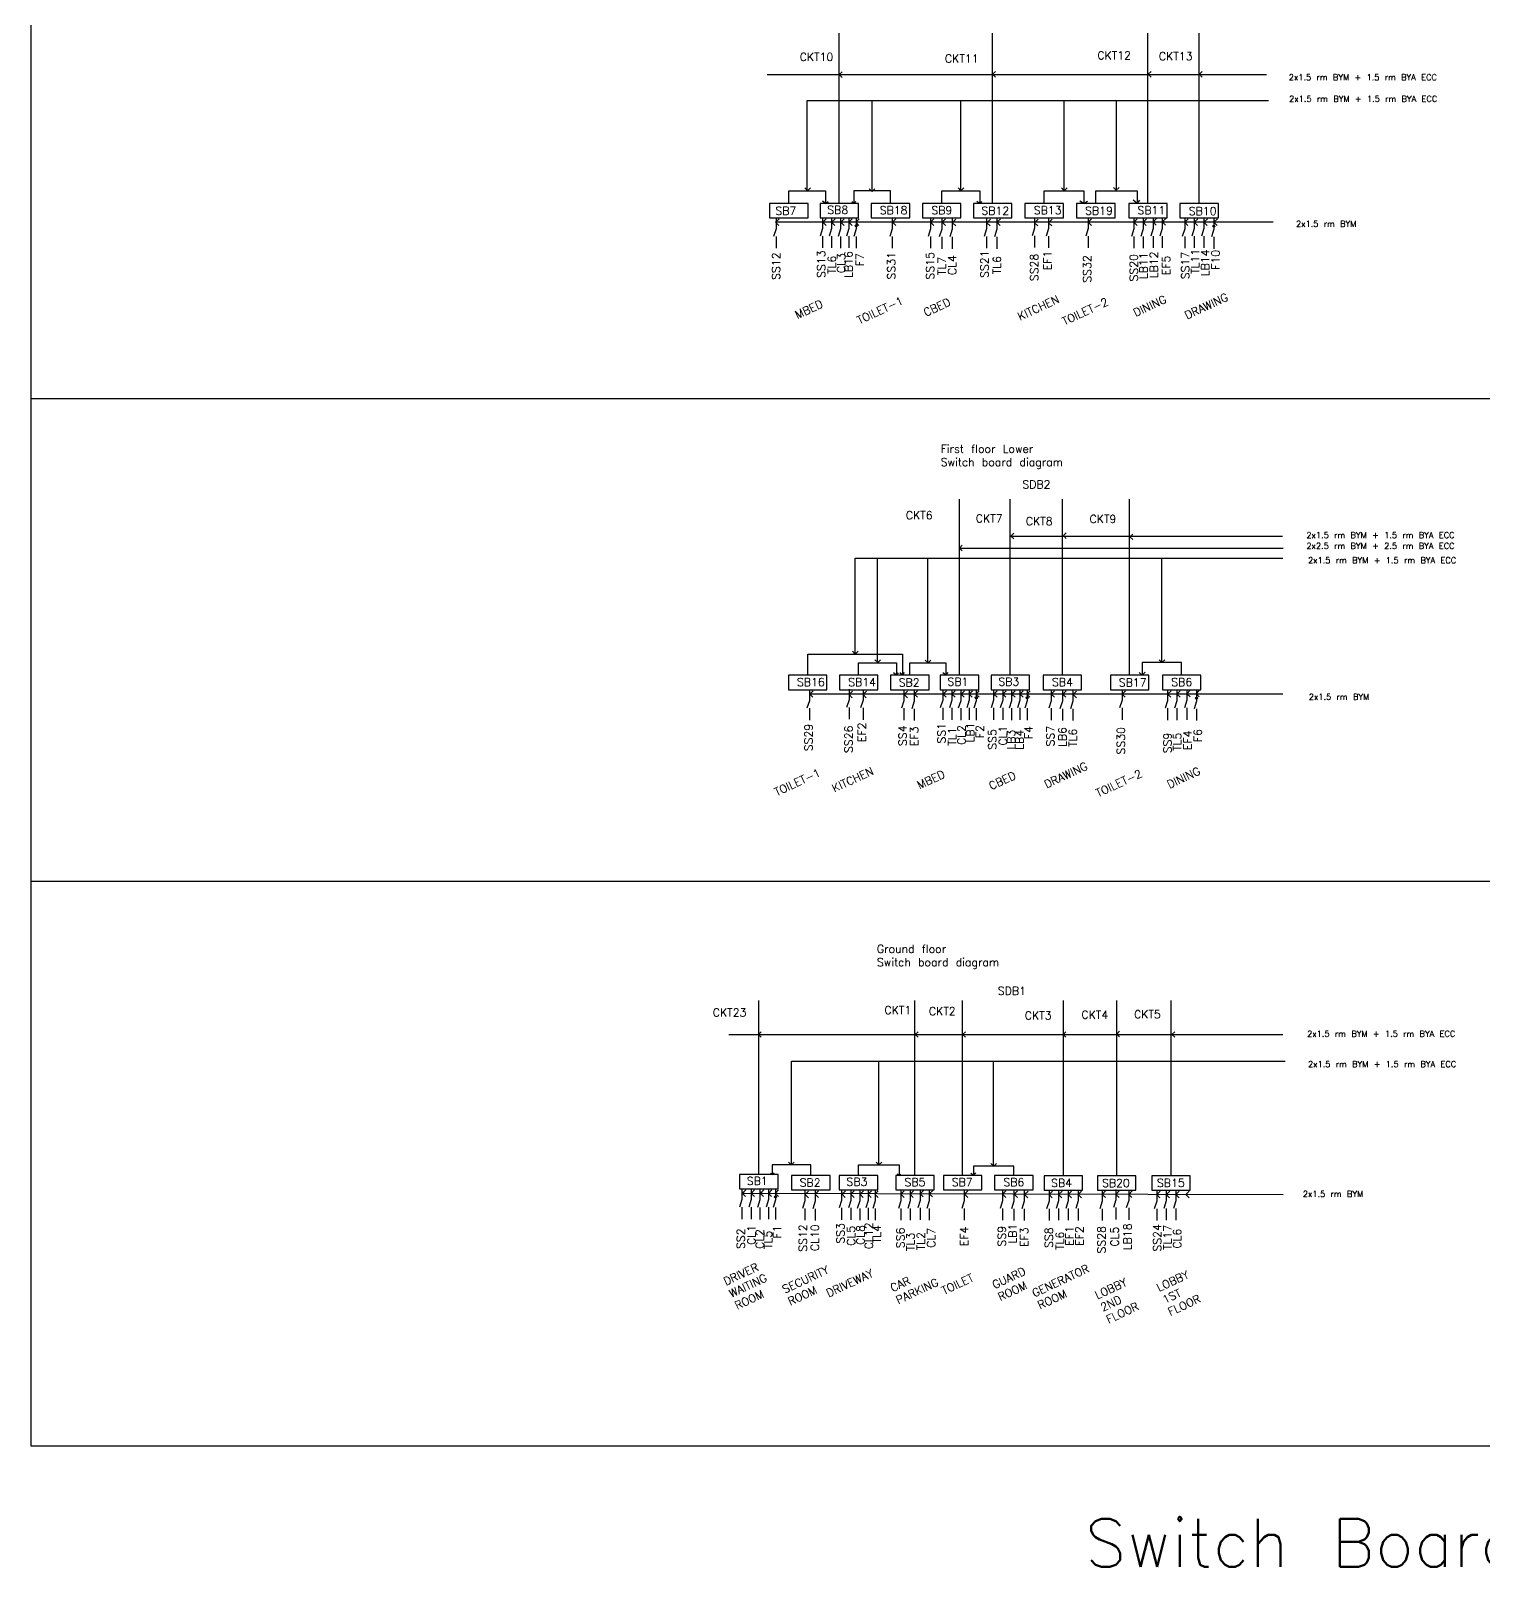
# Model space of a CAD drawing. Header units: inches. Extents: x -1037 to 4136, y -232 to 3826.
# Drawn here: x 2350 to 3257, y -232 to 738 of the extents above; entities that cross this region are included whole.
import ezdxf

# ---------------------------------------------------------------- set-up
doc = ezdxf.new("R2010")
doc.units = ezdxf.units.IN
doc.header["$LTSCALE"] = 20
doc.header["$MEASUREMENT"] = 0
doc.layers.add('SB_Digram', color=30, linetype='Continuous')
doc.styles.add('style1', font='txt.shx', dxfattribs={"height": 1.5})

# ---------------------------------------------------------------- blocks, each defined once
blk = doc.blocks.new('DB1')
at = {"layer": 'SB_Digram'}
blk.add_lwpolyline([(0, 0), (48, 0), (48, 18), (0, 18)], close=True, dxfattribs=at)
blk = doc.blocks.new('switch_general')
at = {"layer": 'SB_Digram'}
for p, q in [((0, 0), (0, -26.5)), ((0, -26.5), (-6, -45.5)), ((0, -45.5), (0, -75))]:
    blk.add_line(p, q, dxfattribs=at)
blk = doc.blocks.new('switch_fan')
at = {"layer": 'SB_Digram'}
for p, q in [((1838.5, 2343.5), (1838.5, 2327)), ((1838.5, 2317), (1832.5, 2298)), ((1838.5, 2322), (1838.5, 2317)), ((1838.5, 2298), (1838.5, 2268.5))]:
    blk.add_line(p, q, dxfattribs=at)
blk.add_circle((1838.5, 2324.5), 2.5, dxfattribs=at)
at = {"layer": 'SB_Digram', "style": 'style1'}
blk.add_text('R', height=3, dxfattribs=at).set_placement((1837.5, 2323))

msp = doc.modelspace()

# ---------------------------------------------------------------- linework, layer by layer
at = {"layer": 'SB_Digram'}
for p, q in [((2854.75, 629.79153), (2854.75, 736.29153)), ((2950.5, 629.79153), (2950.5, 736.29153)), ((3047.5, 629.79153), (3047.5, 736.29153)), ((3079.5, 629.79153), (3079.5, 736.29153)), ((2809.75, 710.29153), (3121.5, 710.29153)), ((2854.74999, 710.29153), (2856.49999, 712.04153)), ((2854.74999, 710.29153), (2856.49999, 708.54153)), ((2950.49999, 710.54153), (2952.24999, 712.29153)), ((2950.49999, 710.54153), (2952.24999, 708.79153)), ((3047.74999, 710.54153), (3049.49999, 712.29153)), ((3047.74999, 710.54153), (3049.49999, 708.79153)), ((3079.74999, 710.54153), (3081.49999, 712.29153)), ((3079.74999, 710.54153), (3081.49999, 708.79153)), ((2834.75, 637.79153), (2834.75, 694.04153)), ((2834.75, 694.04153), (3122.75, 694.04153)), ((2875.25, 637.79153), (2875.25, 694.04153)), ((2930.625, 637.79153), (2930.625, 694.04153)), ((2995.125, 637.79153), (2995.125, 694.04153)), ((3027.875, 637.79153), (3027.875, 694.04153)), ((2823.25, 629.79153), (2823.25, 637.79153)), ((2823.25, 637.79153), (2846.25, 637.79153)), ((2835, 637.79153), (2833.25, 639.54153)), ((2835, 637.79153), (2836.75, 639.54153)), ((2846.25, 629.79153), (2844.25, 631.29153)), ((2846.25, 637.79153), (2846.25, 629.79153)), ((2846.25, 629.79153), (2847.75, 631.04153)), ((2863.75, 629.79153), (2862.5, 630.79153)), ((2886.75, 637.79153), (2863.75, 637.79153)), ((2863.75, 637.79153), (2863.75, 629.79153)), ((2863.75, 629.79153), (2865, 631.04153)), ((2875.25, 637.29153), (2873.5, 639.04153)), ((2875.25, 637.29153), (2877, 639.04153)), ((2886.75, 629.79153), (2886.75, 637.79153)), ((2918.75, 629.79153), (2918.75, 637.79153)), ((2918.75, 637.79153), (2942.5, 637.79153)), ((2930.75, 637.79153), (2929, 639.54153)), ((2930.75, 637.79153), (2932.5, 639.54153)), ((2942.5, 629.79153), (2940.75, 631.04153)), ((2942.5, 637.79153), (2942.5, 629.79153)), ((2942.5, 629.79153), (2943.75, 631.04153)), ((2982.75, 629.79153), (2982.75, 637.79153)), ((2982.75, 637.79153), (3007.5, 637.79153)), ((2995.25, 637.79153), (2993.5, 639.54153)), ((2995.25, 637.79153), (2997, 639.54153)), ((3007.5, 629.79153), (3005, 631.29153)), ((3007.5, 637.79153), (3007.5, 629.79153)), ((3007.5, 629.79153), (3009.75, 631.29153)), ((3015, 629.79153), (3015, 637.79153)), ((3015, 637.79153), (3040.75, 637.79153)), ((3027.75, 638.04153), (3026, 639.79153)), ((3027.75, 638.04153), (3029.5, 639.79153)), ((3040.75, 629.79153), (3038.25, 631.79153)), ((3040.75, 637.79153), (3040.75, 629.79153)), ((3040.75, 629.79153), (3042.5, 631.79153)), ((2815, 618.04153), (2817.125, 620.16653)), ((2815, 618.04153), (2815.875, 618.91653)), ((3125.75, 618.04153), (2815, 618.04153)), ((2815, 618.04153), (2817, 616.04153)), ((2815.875, 618.91653), (2816, 619.04153)), ((2815.875, 618.91653), (2815.875, 618.91653)), ((2815.875, 618.91653), (2815.875, 618.91653)), ((2815.875, 618.91653), (2815.875, 618.91653)), ((2844.5, 618.04153), (2846.625, 620.16653)), ((2844.5, 618.04153), (2845.375, 618.91653)), ((2844.5, 618.04153), (2846.5, 616.04153)), ((2845.375, 618.91653), (2845.5, 619.04153)), ((2845.375, 618.91653), (2845.375, 618.91653)), ((2845.375, 618.91653), (2845.375, 618.91653)), ((2845.375, 618.91653), (2845.375, 618.91653)), ((2850, 618.04153), (2852.125, 620.16653)), ((2850, 618.04153), (2850.875, 618.91653)), ((2850, 618.04153), (2852, 616.04153)), ((2850.875, 618.91653), (2851, 619.04153)), ((2850.875, 618.91653), (2850.875, 618.91653)), ((2850.875, 618.91653), (2850.875, 618.91653)), ((2850.875, 618.91653), (2850.875, 618.91653)), ((2855.75, 618.04153), (2857.875, 620.16653)), ((2855.75, 618.04153), (2856.625, 618.91653)), ((2855.75, 618.04153), (2857.75, 616.04153)), ((2856.625, 618.91653), (2856.75, 619.04153)), ((2856.625, 618.91653), (2856.625, 618.91653)), ((2856.625, 618.91653), (2856.625, 618.91653)), ((2856.625, 618.91653), (2856.625, 618.91653)), ((2860.75, 618.04153), (2862.875, 620.16653)), ((2860.75, 618.04153), (2861.625, 618.91653)), ((2860.75, 618.04153), (2862.75, 616.04153)), ((2861.625, 618.91653), (2861.75, 619.04153)), ((2861.625, 618.91653), (2861.625, 618.91653)), ((2861.625, 618.91653), (2861.625, 618.91653)), ((2861.625, 618.91653), (2861.625, 618.91653)), ((2865, 618.04153), (2867.125, 620.16653)), ((2865, 618.04153), (2865.875, 618.91653)), ((2865, 618.04153), (2867, 616.04153)), ((2865.875, 618.91653), (2866, 619.04153)), ((2865.875, 618.91653), (2865.875, 618.91653)), ((2865.875, 618.91653), (2865.875, 618.91653)), ((2865.875, 618.91653), (2865.875, 618.91653)), ((2888, 618.04153), (2890.125, 620.16653)), ((2888, 618.04153), (2888.875, 618.91653)), ((2888, 618.04153), (2890, 616.04153)), ((2888.875, 618.91653), (2889, 619.04153)), ((2888.875, 618.91653), (2888.875, 618.91653)), ((2888.875, 618.91653), (2888.875, 618.91653)), ((2888.875, 618.91653), (2888.875, 618.91653)), ((2911.75, 618.04153), (2913.875, 620.16653)), ((2911.75, 618.04153), (2912.625, 618.91653)), ((2911.75, 618.04153), (2913.75, 616.04153)), ((2912.625, 618.91653), (2912.75, 619.04153)), ((2912.625, 618.91653), (2912.625, 618.91653)), ((2912.625, 618.91653), (2912.625, 618.91653)), ((2912.625, 618.91653), (2912.625, 618.91653)), ((2919, 618.04153), (2921.125, 620.16653)), ((2919, 618.04153), (2919.875, 618.91653)), ((2919, 618.04153), (2921, 616.04153)), ((2919.875, 618.91653), (2920, 619.04153)), ((2919.875, 618.91653), (2919.875, 618.91653)), ((2919.875, 618.91653), (2919.875, 618.91653)), ((2919.875, 618.91653), (2919.875, 618.91653)), ((2925.5, 617.79153), (2927.625, 619.91653)), ((2925.5, 617.79153), (2926.375, 618.66653)), ((2925.5, 617.79153), (2927.5, 615.79153)), ((2926.375, 618.66653), (2926.5, 618.79153)), ((2926.375, 618.66653), (2926.375, 618.66653)), ((2926.375, 618.66653), (2926.375, 618.66653)), ((2926.375, 618.66653), (2926.375, 618.66653)), ((2947, 617.79153), (2949.125, 619.91653)), ((2947, 617.79153), (2947.875, 618.66653)), ((2947, 617.79153), (2949, 615.79153)), ((2947.875, 618.66653), (2948, 618.79153)), ((2947.875, 618.66653), (2947.875, 618.66653)), ((2947.875, 618.66653), (2947.875, 618.66653)), ((2947.875, 618.66653), (2947.875, 618.66653)), ((2953.25, 618.04153), (2955.375, 620.16653)), ((2953.25, 618.04153), (2954.125, 618.91653)), ((2953.25, 618.04153), (2955.25, 616.04153)), ((2954.125, 618.91653), (2954.25, 619.04153)), ((2954.125, 618.91653), (2954.125, 618.91653)), ((2954.125, 618.91653), (2954.125, 618.91653)), ((2954.125, 618.91653), (2954.125, 618.91653)), ((2976.75, 617.79153), (2978.875, 619.91653)), ((2976.75, 617.79153), (2977.625, 618.66653)), ((2976.75, 617.79153), (2978.75, 615.79153)), ((2977.625, 618.66653), (2977.75, 618.79153)), ((2977.625, 618.66653), (2977.625, 618.66653)), ((2977.625, 618.66653), (2977.625, 618.66653)), ((2977.625, 618.66653), (2977.625, 618.66653)), ((2985.5, 617.79153), (2987.625, 619.91653)), ((2985.5, 617.79153), (2986.375, 618.66653)), ((2985.5, 617.79153), (2987.5, 615.79153)), ((2986.375, 618.66653), (2986.5, 618.79153)), ((2986.375, 618.66653), (2986.375, 618.66653)), ((2986.375, 618.66653), (2986.375, 618.66653)), ((2986.375, 618.66653), (2986.375, 618.66653)), ((3010.25, 618.04153), (3012.375, 620.16653)), ((3010.25, 618.04153), (3011.125, 618.91653)), ((3010.25, 618.04153), (3012.25, 616.04153)), ((3011.125, 618.91653), (3011.25, 619.04153)), ((3011.125, 618.91653), (3011.125, 618.91653)), ((3011.125, 618.91653), (3011.125, 618.91653)), ((3011.125, 618.91653), (3011.125, 618.91653)), ((3038.75, 618.04153), (3040.875, 620.16653)), ((3038.75, 618.04153), (3039.625, 618.91653)), ((3038.75, 618.04153), (3040.75, 616.04153)), ((3039.625, 618.91653), (3039.75, 619.04153)), ((3039.625, 618.91653), (3039.625, 618.91653)), ((3039.625, 618.91653), (3039.625, 618.91653)), ((3039.625, 618.91653), (3039.625, 618.91653)), ((3044.5, 618.04153), (3046.625, 620.16653)), ((3044.5, 618.04153), (3045.375, 618.91653)), ((3044.5, 618.04153), (3046.5, 616.04153)), ((3045.375, 618.91653), (3045.5, 619.04153)), ((3045.375, 618.91653), (3045.375, 618.91653)), ((3045.375, 618.91653), (3045.375, 618.91653)), ((3045.375, 618.91653), (3045.375, 618.91653)), ((3050.75, 618.29153), (3052.875, 620.41653)), ((3050.75, 618.29153), (3051.625, 619.16653)), ((3050.75, 618.29153), (3052.75, 616.29153)), ((3051.625, 619.16653), (3051.75, 619.29153)), ((3051.625, 619.16653), (3051.625, 619.16653)), ((3051.625, 619.16653), (3051.625, 619.16653)), ((3051.625, 619.16653), (3051.625, 619.16653)), ((3056.5, 618.29153), (3058.625, 620.41653)), ((3056.5, 618.29153), (3057.375, 619.16653)), ((3056.5, 618.29153), (3058.5, 616.29153)), ((3057.375, 619.16653), (3057.5, 619.29153)), ((3057.375, 619.16653), (3057.375, 619.16653)), ((3057.375, 619.16653), (3057.375, 619.16653)), ((3057.375, 619.16653), (3057.375, 619.16653)), ((3070.5, 618.04153), (3072.625, 620.16653)), ((3070.5, 618.04153), (3071.375, 618.91653)), ((3070.5, 618.04153), (3072.5, 616.04153)), ((3071.375, 618.91653), (3071.5, 619.04153)), ((3071.375, 618.91653), (3071.375, 618.91653)), ((3071.375, 618.91653), (3071.375, 618.91653)), ((3071.375, 618.91653), (3071.375, 618.91653)), ((3076.5, 618.04153), (3078.625, 620.16653)), ((3076.5, 618.04153), (3077.375, 618.91653)), ((3076.5, 618.04153), (3078.5, 616.04153)), ((3077.375, 618.91653), (3077.5, 619.04153)), ((3077.375, 618.91653), (3077.375, 618.91653)), ((3077.375, 618.91653), (3077.375, 618.91653)), ((3077.375, 618.91653), (3077.375, 618.91653)), ((3082.5, 618.04153), (3084.625, 620.16653)), ((3082.5, 618.04153), (3083.375, 618.91653)), ((3082.5, 618.04153), (3084.5, 616.04153)), ((3083.375, 618.91653), (3083.5, 619.04153)), ((3083.375, 618.91653), (3083.375, 618.91653)), ((3083.375, 618.91653), (3083.375, 618.91653)), ((3083.375, 618.91653), (3083.375, 618.91653)), ((3088.75, 618.04153), (3090.875, 620.16653)), ((3088.75, 618.04153), (3089.625, 618.91653)), ((3088.75, 618.04153), (3090.75, 616.04153)), ((3089.625, 618.91653), (3089.75, 619.04153)), ((3089.625, 618.91653), (3089.625, 618.91653)), ((3089.625, 618.91653), (3089.625, 618.91653)), ((3089.625, 618.91653), (3089.625, 618.91653)), ((2350, 508), (4135.5, 508)), ((2929.83443, 335.04153), (2929.83443, 445.04153)), ((2961.58443, 335.04153), (2961.58443, 445.04153)), ((2994.08443, 335.04153), (2994.08443, 445.04153)), ((3036.08443, 335.04153), (3036.08443, 445.04153)), ((2962.00001, 422.04153), (2963.75001, 423.79153)), ((2962.00001, 422.04153), (2963.75001, 420.29153)), ((2962.00001, 422.04153), (3131.5, 422.04153)), ((2994.75001, 422.29153), (2996.50001, 424.04153)), ((2994.75001, 422.29153), (2996.50001, 420.54153)), ((3036.25001, 421.54153), (3038.00001, 423.29153)), ((3036.25001, 421.54153), (3038.00001, 419.79153)), ((2864.70943, 348.29153), (2864.70943, 408.29153)), ((2864.70943, 408.29153), (3131.75, 408.29153)), ((2878.70943, 342.79153), (2878.70943, 408.29153)), ((2910.08443, 342.79153), (2910.08443, 408.29153)), ((2929.83443, 414.5), (2931.58443, 416.25)), ((2929.83443, 414.5), (2931.58443, 412.75)), ((2929.83443, 414.5), (3132, 414.5)), ((3056.20943, 343.04153), (3056.20943, 408.29153)), ((2864.75, 348.29153), (2863, 350.04153)), ((2864.75, 348.29153), (2866.5, 350.04153)), ((2835.08443, 335.04153), (2835.08443, 348.29153)), ((2835.08443, 348.29153), (2894.33443, 348.29153)), ((2866.83443, 335.04153), (2866.83443, 342.79153)), ((2866.83443, 342.79153), (2890.58443, 342.79153)), ((2878.75, 343.04153), (2877, 344.79153)), ((2878.75, 343.04153), (2880.5, 344.79153)), ((2890.58443, 342.79153), (2890.58443, 335.04153)), ((2894.33443, 348.29153), (2894.33443, 335.04153)), ((2898.83443, 335.04153), (2898.83443, 342.79153)), ((2898.83443, 342.79153), (2921.33443, 342.79153)), ((2910.25, 342.79153), (2908.5, 344.54153)), ((2910.25, 342.79153), (2912, 344.54153)), ((2921.33443, 342.79153), (2921.33443, 335.04153)), ((3068.58443, 343.04153), (3043.83443, 343.04153)), ((3043.83443, 343.04153), (3043.83443, 335.04153)), ((3056.25, 343.04153), (3054.5, 344.79153)), ((3056.25, 343.04153), (3058, 344.79153)), ((3068.58443, 335.04153), (3068.58443, 343.04153)), ((2890.58443, 335.04153), (2888.58443, 336.54153)), ((2890.58443, 335.04153), (2891.83443, 336.54153)), ((2894.33443, 335.04153), (2892.58443, 336.54153)), ((2894.33443, 335.04153), (2895.58443, 336.79153)), ((2921.33443, 335.04153), (2919.33443, 336.54153)), ((2921.33443, 335.04153), (2922.83443, 336.79153)), ((3043.83443, 335.04153), (3042.08443, 336.79153)), ((3043.83443, 335.04153), (3045.83443, 337.04153)), ((3131.75, 323.29153), (2836.08443, 323.29153)), ((2836.33443, 323.29153), (2838.45943, 325.41653)), ((2836.33443, 323.29153), (2837.20943, 324.16653)), ((2836.33443, 323.29153), (2838.33443, 321.29153)), ((2837.20943, 324.16653), (2837.33443, 324.29153)), ((2837.20943, 324.16653), (2837.20943, 324.16653)), ((2837.20943, 324.16653), (2837.20943, 324.16653)), ((2837.20943, 324.16653), (2837.20943, 324.16653)), ((2860.83443, 323.04153), (2862.95943, 325.16653)), ((2860.83443, 323.04153), (2862.83443, 321.04153)), ((2861.70943, 323.91653), (2861.83443, 324.04153)), ((2869.58443, 323.04153), (2871.70943, 325.16653)), ((2869.58443, 323.04153), (2871.58443, 321.04153)), ((2870.45943, 323.91653), (2870.58443, 324.04153)), ((2895.33443, 323.04153), (2897.45943, 325.16653)), ((2895.33443, 323.04153), (2896.20943, 323.91653)), ((2895.33443, 323.04153), (2897.33443, 321.04153)), ((2896.20943, 323.91653), (2896.33443, 324.04153)), ((2896.20943, 323.91653), (2896.20943, 323.91653)), ((2896.20943, 323.91653), (2896.20943, 323.91653)), ((2896.20943, 323.91653), (2896.20943, 323.91653)), ((2901.58443, 323.29153), (2903.70943, 325.41653)), ((2901.58443, 323.29153), (2902.45943, 324.16653)), ((2901.58443, 323.29153), (2903.58443, 321.29153)), ((2902.45943, 324.16653), (2902.58443, 324.29153)), ((2902.45943, 324.16653), (2902.45943, 324.16653)), ((2902.45943, 324.16653), (2902.45943, 324.16653)), ((2902.45943, 324.16653), (2902.45943, 324.16653)), ((2919.58443, 323.29153), (2921.70943, 325.41653)), ((2919.58443, 323.29153), (2920.45943, 324.16653)), ((2919.58443, 323.29153), (2921.58443, 321.29153)), ((2920.45943, 324.16653), (2920.58443, 324.29153)), ((2920.45943, 324.16653), (2920.45943, 324.16653)), ((2920.45943, 324.16653), (2920.45943, 324.16653)), ((2920.45943, 324.16653), (2920.45943, 324.16653)), ((2925.08443, 323.29153), (2927.20943, 325.41653)), ((2925.08443, 323.29153), (2925.95943, 324.16653)), ((2925.08443, 323.29153), (2927.08443, 321.29153)), ((2925.95943, 324.16653), (2926.08443, 324.29153)), ((2925.95943, 324.16653), (2925.95943, 324.16653)), ((2925.95943, 324.16653), (2925.95943, 324.16653)), ((2925.95943, 324.16653), (2925.95943, 324.16653)), ((2930.83443, 323.29153), (2932.95943, 325.41653)), ((2930.83443, 323.29153), (2931.70943, 324.16653)), ((2930.83443, 323.29153), (2932.83443, 321.29153)), ((2931.70943, 324.16653), (2931.83443, 324.29153)), ((2931.70943, 324.16653), (2931.70943, 324.16653)), ((2931.70943, 324.16653), (2931.70943, 324.16653)), ((2931.70943, 324.16653), (2931.70943, 324.16653)), ((2935.83443, 323.29153), (2937.95943, 325.41653)), ((2935.83443, 323.29153), (2936.70943, 324.16653)), ((2935.83443, 323.29153), (2937.83443, 321.29153)), ((2936.70943, 324.16653), (2936.83443, 324.29153)), ((2936.70943, 324.16653), (2936.70943, 324.16653)), ((2936.70943, 324.16653), (2936.70943, 324.16653)), ((2936.70943, 324.16653), (2936.70943, 324.16653)), ((2940.08443, 323.29153), (2942.20943, 325.41653)), ((2940.08443, 323.29153), (2940.95943, 324.16653)), ((2940.08443, 323.29153), (2942.08443, 321.29153)), ((2940.95943, 324.16653), (2941.08443, 324.29153)), ((2940.95943, 324.16653), (2940.95943, 324.16653)), ((2940.95943, 324.16653), (2940.95943, 324.16653)), ((2940.95943, 324.16653), (2940.95943, 324.16653)), ((2951.33443, 323.29153), (2953.45943, 325.41653)), ((2951.33443, 323.29153), (2952.20943, 324.16653)), ((2951.33443, 323.29153), (2953.33443, 321.29153)), ((2952.20943, 324.16653), (2952.33443, 324.29153)), ((2952.20943, 324.16653), (2952.20943, 324.16653)), ((2952.20943, 324.16653), (2952.20943, 324.16653)), ((2952.20943, 324.16653), (2952.20943, 324.16653)), ((2956.83443, 323.29153), (2958.95943, 325.41653)), ((2956.83443, 323.29153), (2957.70943, 324.16653)), ((2956.83443, 323.29153), (2958.83443, 321.29153)), ((2957.70943, 324.16653), (2957.83443, 324.29153)), ((2957.70943, 324.16653), (2957.70943, 324.16653)), ((2957.70943, 324.16653), (2957.70943, 324.16653)), ((2957.70943, 324.16653), (2957.70943, 324.16653)), ((2962.58443, 323.29153), (2964.70943, 325.41653)), ((2962.58443, 323.29153), (2963.45943, 324.16653)), ((2962.58443, 323.29153), (2964.58443, 321.29153)), ((2963.45943, 324.16653), (2963.58443, 324.29153)), ((2963.45943, 324.16653), (2963.45943, 324.16653)), ((2963.45943, 324.16653), (2963.45943, 324.16653)), ((2963.45943, 324.16653), (2963.45943, 324.16653)), ((2967.58443, 323.29153), (2969.70943, 325.41653)), ((2967.58443, 323.29153), (2968.45943, 324.16653)), ((2967.58443, 323.29153), (2969.58443, 321.29153)), ((2968.45943, 324.16653), (2968.58443, 324.29153)), ((2968.45943, 324.16653), (2968.45943, 324.16653)), ((2968.45943, 324.16653), (2968.45943, 324.16653)), ((2968.45943, 324.16653), (2968.45943, 324.16653)), ((2971.83443, 323.29153), (2973.95943, 325.41653)), ((2971.83443, 323.29153), (2972.70943, 324.16653)), ((2971.83443, 323.29153), (2973.83443, 321.29153)), ((2972.70943, 324.16653), (2972.83443, 324.29153)), ((2972.70943, 324.16653), (2972.70943, 324.16653)), ((2972.70943, 324.16653), (2972.70943, 324.16653)), ((2972.70943, 324.16653), (2972.70943, 324.16653)), ((2987.08443, 323.29153), (2989.20943, 325.41653)), ((2987.08443, 323.29153), (2987.95943, 324.16653)), ((2987.08443, 323.29153), (2989.08443, 321.29153)), ((2987.95943, 324.16653), (2988.08443, 324.29153)), ((2987.95943, 324.16653), (2987.95943, 324.16653)), ((2987.95943, 324.16653), (2987.95943, 324.16653)), ((2987.95943, 324.16653), (2987.95943, 324.16653)), ((2994.33443, 323.29153), (2996.45943, 325.41653)), ((2994.33443, 323.29153), (2995.20943, 324.16653)), ((2994.33443, 323.29153), (2996.33443, 321.29153)), ((2995.20943, 324.16653), (2995.33443, 324.29153)), ((2995.20943, 324.16653), (2995.20943, 324.16653)), ((2995.20943, 324.16653), (2995.20943, 324.16653)), ((2995.20943, 324.16653), (2995.20943, 324.16653)), ((3000.83443, 323.04153), (3002.95943, 325.16653)), ((3000.83443, 323.04153), (3002.83443, 321.04153)), ((3001.70943, 323.91653), (3001.83443, 324.04153)), ((3031.33443, 323.29153), (3033.45943, 325.41653)), ((3031.33443, 323.29153), (3032.20943, 324.16653)), ((3031.33443, 323.29153), (3033.33443, 321.29153)), ((3032.20943, 324.16653), (3032.33443, 324.29153)), ((3032.20943, 324.16653), (3032.20943, 324.16653)), ((3032.20943, 324.16653), (3032.20943, 324.16653)), ((3032.20943, 324.16653), (3032.20943, 324.16653)), ((3059.83443, 323.29153), (3061.95943, 325.41653)), ((3059.83443, 323.29153), (3060.70943, 324.16653)), ((3059.83443, 323.29153), (3061.83443, 321.29153)), ((3060.70943, 324.16653), (3060.83443, 324.29153)), ((3060.70943, 324.16653), (3060.70943, 324.16653)), ((3060.70943, 324.16653), (3060.70943, 324.16653)), ((3060.70943, 324.16653), (3060.70943, 324.16653)), ((3065.58443, 323.29153), (3067.70943, 325.41653)), ((3065.58443, 323.29153), (3066.45943, 324.16653)), ((3065.58443, 323.29153), (3067.58443, 321.29153)), ((3066.45943, 324.16653), (3066.58443, 324.29153)), ((3066.45943, 324.16653), (3066.45943, 324.16653)), ((3066.45943, 324.16653), (3066.45943, 324.16653)), ((3066.45943, 324.16653), (3066.45943, 324.16653)), ((3071.83443, 323.54153), (3073.95943, 325.66653)), ((3071.83443, 323.54153), (3072.70943, 324.41653)), ((3071.83443, 323.54153), (3073.83443, 321.54153)), ((3072.70943, 324.41653), (3072.83443, 324.54153)), ((3072.70943, 324.41653), (3072.70943, 324.41653)), ((3072.70943, 324.41653), (3072.70943, 324.41653)), ((3072.70943, 324.41653), (3072.70943, 324.41653)), ((3077.58443, 323.54153), (3079.70943, 325.66653)), ((3077.58443, 323.54153), (3078.45943, 324.41653)), ((3077.58443, 323.54153), (3079.58443, 321.54153)), ((3078.45943, 324.41653), (3078.58443, 324.54153)), ((3078.45943, 324.41653), (3078.45943, 324.41653)), ((3078.45943, 324.41653), (3078.45943, 324.41653)), ((3078.45943, 324.41653), (3078.45943, 324.41653)), ((2350, 206.5), (4135.5, 206.5)), ((2804.5, 23.12379), (2804.5, 131.87379)), ((2902, 22.62379), (2902, 131.87379)), ((2931.75, 22.62379), (2931.75, 131.87379)), ((2994.75, 22.33466), (2994.75, 131.87379)), ((3028, 22.37379), (3028, 131.87379)), ((3062, 22.37379), (3062, 131.87379)), ((2785.75, 110.62379), (3131.75, 110.62379)), ((2804.25001, 110.62379), (2806.00001, 112.37379)), ((2804.25001, 110.62379), (2806.00001, 108.87379)), ((2902.25001, 110.62379), (2904.00001, 112.37379)), ((2902.25001, 110.62379), (2904.00001, 108.87379)), ((2931.75001, 110.62379), (2933.50001, 112.37379)), ((2931.75001, 110.62379), (2933.50001, 108.87379)), ((2994.50001, 110.62379), (2996.25001, 112.37379)), ((2994.50001, 110.62379), (2996.25001, 108.87379)), ((3028.00001, 110.87379), (3029.75001, 112.62379)), ((3028.00001, 110.87379), (3029.75001, 109.12379)), ((3062.50001, 110.62379), (3064.25001, 112.37379)), ((3062.50001, 110.62379), (3064.25001, 108.87379)), ((2824.875, 29.12379), (2824.875, 93.87379)), ((2824.875, 93.87379), (3133.25, 93.87379)), ((2879.5, 29.12379), (2879.5, 93.87379)), ((2951.125, 28.37379), (2951.125, 93.87379)), ((2837, 29.12379), (2812.75, 29.12379)), ((2812.75, 29.12379), (2812.75, 23.12379)), ((2824.75, 29.12379), (2823, 30.87379)), ((2824.75, 29.12379), (2826.5, 30.87379)), ((2837, 22.62379), (2837, 29.12379)), ((2866.75, 22.62379), (2866.75, 29.12379)), ((2866.75, 29.12379), (2892.25, 29.12379)), ((2879.5, 29.12379), (2877.75, 30.87379)), ((2879.5, 29.12379), (2881.25, 30.87379)), ((2892.25, 29.12379), (2892.25, 22.62379)), ((2951.25, 28.37379), (2949.5, 30.12379)), ((2951.25, 28.37379), (2953, 30.12379)), ((2812.75, 23.12379), (2811.75, 23.87379)), ((2812.75, 23.12379), (2814, 24.12379)), ((2892.25, 22.62379), (2891, 23.37379)), ((2892.25, 22.62379), (2893.25, 23.37379)), ((2938.5, 22.62379), (2937, 23.87379)), ((2963.75, 28.37379), (2938.5, 28.37379)), ((2938.5, 28.37379), (2938.5, 22.62379)), ((2938.5, 22.62379), (2940, 24.12379)), ((2963.75, 22.62379), (2963.75, 28.37379)), ((2794.25, 11.37379), (2796.375, 13.49879)), ((2794.25, 11.37379), (2795.125, 12.24879)), ((3132, 10.37379), (2794.25, 11.37379)), ((2794.25, 11.37379), (2796.25, 9.37379)), ((2795.125, 12.24879), (2795.25, 12.37379)), ((2795.125, 12.24879), (2795.125, 12.24879)), ((2795.125, 12.24879), (2795.125, 12.24879)), ((2795.125, 12.24879), (2795.125, 12.24879)), ((2799.75, 11.37379), (2801.875, 13.49879)), ((2799.75, 11.37379), (2800.625, 12.24879)), ((2799.75, 11.37379), (2801.75, 9.37379)), ((2800.625, 12.24879), (2800.75, 12.37379)), ((2800.625, 12.24879), (2800.625, 12.24879)), ((2800.625, 12.24879), (2800.625, 12.24879)), ((2800.625, 12.24879), (2800.625, 12.24879)), ((2805.5, 11.37379), (2807.625, 13.49879)), ((2805.5, 11.37379), (2806.375, 12.24879)), ((2805.5, 11.37379), (2807.5, 9.37379)), ((2806.375, 12.24879), (2806.5, 12.37379)), ((2806.375, 12.24879), (2806.375, 12.24879)), ((2806.375, 12.24879), (2806.375, 12.24879)), ((2806.375, 12.24879), (2806.375, 12.24879)), ((2810.5, 11.37379), (2812.625, 13.49879)), ((2810.5, 11.37379), (2811.375, 12.24879)), ((2810.5, 11.37379), (2812.5, 9.37379)), ((2811.375, 12.24879), (2811.5, 12.37379)), ((2811.375, 12.24879), (2811.375, 12.24879)), ((2811.375, 12.24879), (2811.375, 12.24879)), ((2811.375, 12.24879), (2811.375, 12.24879)), ((2814.75, 11.37379), (2816.875, 13.49879)), ((2814.75, 11.37379), (2815.625, 12.24879)), ((2814.75, 11.37379), (2816.75, 9.37379)), ((2815.625, 12.24879), (2815.75, 12.37379)), ((2815.625, 12.24879), (2815.625, 12.24879)), ((2815.625, 12.24879), (2815.625, 12.24879)), ((2815.625, 12.24879), (2815.625, 12.24879)), ((2833.5, 10.62379), (2835.625, 12.74879)), ((2833.5, 10.62379), (2834.375, 11.49879)), ((2833.5, 10.62379), (2835.5, 8.62379)), ((2834.375, 11.49879), (2834.5, 11.62379)), ((2834.375, 11.49879), (2834.375, 11.49879)), ((2834.375, 11.49879), (2834.375, 11.49879)), ((2834.375, 11.49879), (2834.375, 11.49879)), ((2839.75, 10.87379), (2841.875, 12.99879)), ((2839.75, 10.87379), (2840.625, 11.74879)), ((2839.75, 10.87379), (2841.75, 8.87379)), ((2840.625, 11.74879), (2840.75, 11.87379)), ((2840.625, 11.74879), (2840.625, 11.74879)), ((2840.625, 11.74879), (2840.625, 11.74879)), ((2840.625, 11.74879), (2840.625, 11.74879)), ((2856.5, 10.87379), (2858.625, 12.99879)), ((2856.5, 10.87379), (2858.5, 8.87379)), ((2857.375, 11.74879), (2857.5, 11.87379)), ((2862, 10.87379), (2864.125, 12.99879)), ((2862, 10.87379), (2864, 8.87379)), ((2862.875, 11.74879), (2863, 11.87379)), ((2867.75, 10.87379), (2869.875, 12.99879)), ((2867.75, 10.87379), (2869.75, 8.87379)), ((2868.625, 11.74879), (2868.75, 11.87379)), ((2872.75, 10.87379), (2874.875, 12.99879)), ((2872.75, 10.87379), (2874.75, 8.87379)), ((2873.625, 11.74879), (2873.75, 11.87379)), ((2877, 10.87379), (2879.125, 12.99879)), ((2877, 10.87379), (2879, 8.87379)), ((2877.875, 11.74879), (2878, 11.87379)), ((2893.25, 10.87379), (2895.375, 12.99879)), ((2893.25, 10.87379), (2894.125, 11.74879)), ((2893.25, 10.87379), (2895.25, 8.87379)), ((2894.125, 11.74879), (2894.25, 11.87379)), ((2894.125, 11.74879), (2894.125, 11.74879)), ((2894.125, 11.74879), (2894.125, 11.74879)), ((2894.125, 11.74879), (2894.125, 11.74879)), ((2899, 10.87379), (2901.125, 12.99879)), ((2899, 10.87379), (2899.875, 11.74879)), ((2899, 10.87379), (2901, 8.87379)), ((2899.875, 11.74879), (2900, 11.87379)), ((2899.875, 11.74879), (2899.875, 11.74879)), ((2899.875, 11.74879), (2899.875, 11.74879)), ((2899.875, 11.74879), (2899.875, 11.74879)), ((2905.25, 11.12379), (2907.375, 13.24879)), ((2905.25, 11.12379), (2906.125, 11.99879)), ((2905.25, 11.12379), (2907.25, 9.12379)), ((2906.125, 11.99879), (2906.25, 12.12379)), ((2906.125, 11.99879), (2906.125, 11.99879)), ((2906.125, 11.99879), (2906.125, 11.99879)), ((2906.125, 11.99879), (2906.125, 11.99879)), ((2907.625, 11.49879), (2907.625, 11.49879)), ((2911, 11.12379), (2913.125, 13.24879)), ((2911, 11.12379), (2911.875, 11.99879)), ((2911, 11.12379), (2913, 9.12379)), ((2911.875, 11.99879), (2912, 12.12379)), ((2911.875, 11.99879), (2911.875, 11.99879)), ((2911.875, 11.99879), (2911.875, 11.99879)), ((2911.875, 11.99879), (2911.875, 11.99879)), ((2933, 10.87379), (2935.125, 12.99879)), ((2933, 10.87379), (2933.875, 11.74879)), ((2933, 10.87379), (2935, 8.87379)), ((2933.875, 11.74879), (2934, 11.87379)), ((2933.875, 11.74879), (2933.875, 11.74879)), ((2933.875, 11.74879), (2933.875, 11.74879)), ((2933.875, 11.74879), (2933.875, 11.74879)), ((2956.75, 10.87379), (2958.875, 12.99879)), ((2956.75, 10.87379), (2957.625, 11.74879)), ((2956.75, 10.87379), (2958.75, 8.87379)), ((2957.625, 11.74879), (2957.75, 11.87379)), ((2957.625, 11.74879), (2957.625, 11.74879)), ((2957.625, 11.74879), (2957.625, 11.74879)), ((2957.625, 11.74879), (2957.625, 11.74879)), ((2964, 10.87379), (2966.125, 12.99879)), ((2964, 10.87379), (2964.875, 11.74879)), ((2964, 10.87379), (2966, 8.87379)), ((2964.875, 11.74879), (2965, 11.87379)), ((2964.875, 11.74879), (2964.875, 11.74879)), ((2964.875, 11.74879), (2964.875, 11.74879)), ((2964.875, 11.74879), (2964.875, 11.74879)), ((2970.5, 10.62379), (2972.625, 12.74879)), ((2970.5, 10.62379), (2972.5, 8.62379)), ((2971.375, 11.49879), (2971.5, 11.62379)), ((2985.75, 10.58466), (2987.875, 12.70966)), ((2985.75, 10.58466), (2986.625, 11.45966)), ((2985.75, 10.58466), (2987.75, 8.58466)), ((2986.625, 11.45966), (2986.75, 11.58466)), ((2986.625, 11.45966), (2986.625, 11.45966)), ((2986.625, 11.45966), (2986.625, 11.45966)), ((2986.625, 11.45966), (2986.625, 11.45966)), ((2991.75, 10.58466), (2993.875, 12.70966)), ((2991.75, 10.58466), (2992.625, 11.45966)), ((2991.75, 10.58466), (2993.75, 8.58466)), ((2992.625, 11.45966), (2992.75, 11.58466)), ((2992.625, 11.45966), (2992.625, 11.45966)), ((2992.625, 11.45966), (2992.625, 11.45966)), ((2992.625, 11.45966), (2992.625, 11.45966)), ((2997.75, 10.58466), (2999.875, 12.70966)), ((2997.75, 10.58466), (2998.625, 11.45966)), ((2997.75, 10.58466), (2999.75, 8.58466)), ((2998.625, 11.45966), (2998.75, 11.58466)), ((2998.625, 11.45966), (2998.625, 11.45966)), ((2998.625, 11.45966), (2998.625, 11.45966)), ((2998.625, 11.45966), (2998.625, 11.45966)), ((3004, 10.58466), (3006.125, 12.70966)), ((3004, 10.58466), (3004.875, 11.45966)), ((3004, 10.58466), (3006, 8.58466)), ((3004.875, 11.45966), (3005, 11.58466)), ((3004.875, 11.45966), (3004.875, 11.45966)), ((3004.875, 11.45966), (3004.875, 11.45966)), ((3004.875, 11.45966), (3004.875, 11.45966)), ((3019.00001, 10.74879), (3021.12501, 12.87379)), ((3019.00001, 10.74879), (3021.00001, 8.74879)), ((3027.50001, 10.74879), (3029.62501, 12.87379)), ((3027.50001, 10.74879), (3029.50001, 8.74879)), ((3035.50001, 10.74879), (3037.62501, 12.87379)), ((3035.50001, 10.74879), (3037.50001, 8.74879)), ((3053, 10.62379), (3055.125, 12.74879)), ((3053, 10.62379), (3053.875, 11.49879)), ((3053, 10.62379), (3055, 8.62379)), ((3053.875, 11.49879), (3054, 11.62379)), ((3053.875, 11.49879), (3053.875, 11.49879)), ((3053.875, 11.49879), (3053.875, 11.49879)), ((3053.875, 11.49879), (3053.875, 11.49879)), ((3059, 10.62379), (3061.125, 12.74879)), ((3059, 10.62379), (3059.875, 11.49879)), ((3059, 10.62379), (3061, 8.62379)), ((3059.875, 11.49879), (3060, 11.62379)), ((3059.875, 11.49879), (3059.875, 11.49879)), ((3059.875, 11.49879), (3059.875, 11.49879)), ((3059.875, 11.49879), (3059.875, 11.49879)), ((3065, 10.62379), (3067.125, 12.74879)), ((3065, 10.62379), (3065.875, 11.49879)), ((3065, 10.62379), (3067, 8.62379)), ((3065.875, 11.49879), (3066, 11.62379)), ((3065.875, 11.49879), (3065.875, 11.49879)), ((3065.875, 11.49879), (3065.875, 11.49879)), ((3065.875, 11.49879), (3065.875, 11.49879)), ((3071.25, 10.62379), (3073.375, 12.74879)), ((3071.25, 10.62379), (3072.125, 11.49879)), ((3071.25, 10.62379), (3073.25, 8.62379)), ((3072.125, 11.49879), (3072.25, 11.62379)), ((3072.125, 11.49879), (3072.125, 11.49879)), ((3072.125, 11.49879), (3072.125, 11.49879)), ((3072.125, 11.49879), (3072.125, 11.49879))]:
    msp.add_line(p, q, dxfattribs=at)
msp.add_lwpolyline([(2350, 1252.25), (4135.5, 1252.25), (4135.5, -146.5), (2350, -146.5)], close=True, dxfattribs=at)

# ---------------------------------------------------------------- block references
for name, p, xscale, yscale, zscale in [('DB1', (2811.25, 620.79153), 0.5, 0.5, 0.5), ('switch_general', (2815.25, 620.54153), 0.25, 0.25, 0.25), ('DB1', (2842.75, 620.79153), 0.5, 0.5, 0.5), ('switch_general', (2844.25, 620.79153), 0.25, 0.25, 0.25), ('switch_general', (2850, 620.79153), 0.25, 0.25, 0.25), ('switch_general', (2855.5, 620.54153), 0.25, 0.25, 0.25), ('switch_general', (2860.75, 620.79153), 0.25, 0.25, 0.25), ('switch_fan', (2405.625, 34.66653), 0.25, 0.25, 0.25), ('DB1', (2874.75, 620.79153), 0.5, 0.5, 0.5), ('switch_general', (2887.75, 620.54153), 0.25, 0.25, 0.25), ('DB1', (2906.75, 620.79153), 0.5, 0.5, 0.5), ('switch_general', (2911.75, 620.54153), 0.25, 0.25, 0.25), ('DB1', (2938.5, 620.79153), 0.5, 0.5, 0.5), ('switch_general', (2946.75, 620.54153), 0.25, 0.25, 0.25), ('DB1', (2970.75, 620.79153), 0.5, 0.5, 0.5), ('switch_general', (2976.75, 621.04153), 0.25, 0.25, 0.25), ('switch_general', (2985.5, 620.79153), 0.25, 0.25, 0.25), ('DB1', (3003, 620.79153), 0.5, 0.5, 0.5), ('switch_general', (3010.25, 620.79153), 0.25, 0.25, 0.25), ('DB1', (3035.5, 620.79153), 0.5, 0.5, 0.5), ('switch_general', (3038.75, 620.54153), 0.25, 0.25, 0.25), ('switch_general', (3044.5, 620.54153), 0.25, 0.25, 0.25), ('switch_general', (3050.75, 620.79153), 0.25, 0.25, 0.25), ('switch_general', (3056.5, 620.79153), 0.25, 0.25, 0.25), ('DB1', (3067.5, 620.79153), 0.5, 0.5, 0.5), ('switch_general', (3070.5, 620.54153), 0.25, 0.25, 0.25), ('switch_general', (3076.5, 620.79153), 0.25, 0.25, 0.25), ('switch_general', (3082.5, 620.79153), 0.25, 0.25, 0.25), ('switch_general', (2918.75, 620.29153), 0.25, 0.25, 0.25), ('switch_general', (2925.25, 620.29153), 0.25, 0.25, 0.25), ('switch_general', (2953.25, 620.29153), 0.25, 0.25, 0.25), ('switch_fan', (2629.125, 34.41653), 0.25, 0.25, 0.25), ('DB1', (2823.08443, 326.04153), 0.5, 0.5, 0.5), ('DB1', (2854.83443, 326.04153), 0.5, 0.5, 0.5), ('DB1', (2886.83443, 326.04153), 0.5, 0.5, 0.5), ('DB1', (2917.83443, 326.04153), 0.5, 0.5, 0.5), ('DB1', (2949.58443, 326.04153), 0.5, 0.5, 0.5), ('DB1', (2982.08443, 326.04153), 0.5, 0.5, 0.5), ('DB1', (3024.08443, 326.04153), 0.5, 0.5, 0.5), ('DB1', (3056.58443, 326.04153), 0.5, 0.5, 0.5), ('switch_general', (2836.08443, 325.79153), 0.25, 0.25, 0.25), ('switch_general', (2860.83443, 326.29153), 0.25, 0.25, 0.25), ('switch_general', (2869.58443, 326.04153), 0.25, 0.25, 0.25), ('switch_general', (2895.08443, 325.79153), 0.25, 0.25, 0.25), ('switch_general', (2901.58443, 325.54153), 0.25, 0.25, 0.25), ('switch_general', (2919.33443, 326.04153), 0.25, 0.25, 0.25), ('switch_general', (2925.08443, 326.04153), 0.25, 0.25, 0.25), ('switch_general', (2930.58443, 325.79153), 0.25, 0.25, 0.25), ('switch_general', (2935.83443, 326.04153), 0.25, 0.25, 0.25), ('switch_fan', (2480.70943, -260.08347), 0.25, 0.25, 0.25), ('switch_general', (2951.08443, 326.04153), 0.25, 0.25, 0.25), ('switch_general', (2956.83443, 326.04153), 0.25, 0.25, 0.25), ('switch_general', (2962.33443, 325.79153), 0.25, 0.25, 0.25), ('switch_general', (2967.58443, 326.04153), 0.25, 0.25, 0.25), ('switch_fan', (2512.45943, -260.08347), 0.25, 0.25, 0.25), ('switch_general', (2987.08443, 325.79153), 0.25, 0.25, 0.25), ('switch_general', (2994.08443, 325.54153), 0.25, 0.25, 0.25), ('switch_general', (3000.58443, 325.54153), 0.25, 0.25, 0.25), ('switch_general', (3031.33443, 326.04153), 0.25, 0.25, 0.25), ('switch_general', (3059.83443, 325.79153), 0.25, 0.25, 0.25), ('switch_general', (3065.58443, 325.79153), 0.25, 0.25, 0.25), ('switch_general', (3071.83443, 326.04153), 0.25, 0.25, 0.25), ('switch_fan', (2618.20943, -260.33347), 0.25, 0.25, 0.25), ('DB1', (2792.5, 14.12379), 0.5, 0.5, 0.5), ('DB1', (2825, 13.62379), 0.5, 0.5, 0.5), ('DB1', (2854.75, 13.62379), 0.5, 0.5, 0.5), ('DB1', (2890, 13.62379), 0.5, 0.5, 0.5), ('DB1', (2919.75, 13.62379), 0.5, 0.5, 0.5), ('DB1', (2951.75, 13.62379), 0.5, 0.5, 0.5), ('DB1', (2982.75, 13.33466), 0.5, 0.5, 0.5), ('DB1', (3016, 13.37379), 0.5, 0.5, 0.5), ('DB1', (3050, 13.37379), 0.5, 0.5, 0.5), ('switch_general', (2794, 14.12379), 0.25, 0.25, 0.25), ('switch_general', (2799.75, 14.12379), 0.25, 0.25, 0.25), ('switch_general', (2805.25, 13.87379), 0.25, 0.25, 0.25), ('switch_general', (2810.5, 14.12379), 0.25, 0.25, 0.25), ('switch_fan', (2355.375, -572.00121), 0.25, 0.25, 0.25), ('switch_general', (2833.25, 13.37379), 0.25, 0.25, 0.25), ('switch_general', (2839.75, 13.12379), 0.25, 0.25, 0.25), ('switch_general', (2856.25, 13.62379), 0.25, 0.25, 0.25), ('switch_general', (2862, 13.62379), 0.25, 0.25, 0.25), ('switch_general', (2867.5, 13.37379), 0.25, 0.25, 0.25), ('switch_general', (2872.75, 13.62379), 0.25, 0.25, 0.25), ('switch_general', (2877.25, 13.37379), 0.25, 0.25, 0.25), ('switch_general', (2893.25, 13.37379), 0.25, 0.25, 0.25), ('switch_general', (2899, 13.37379), 0.25, 0.25, 0.25), ('switch_general', (2905.25, 13.62379), 0.25, 0.25, 0.25), ('switch_general', (2911.00001, 13.41292), 0.25, 0.25, 0.25), ('switch_general', (2932.75, 13.37379), 0.25, 0.25, 0.25), ('switch_general', (2956.75, 13.37379), 0.25, 0.25, 0.25), ('switch_general', (2963.75, 13.12379), 0.25, 0.25, 0.25), ('switch_general', (2970.25, 13.12379), 0.25, 0.25, 0.25), ('switch_general', (2985.75, 13.08466), 0.25, 0.25, 0.25), ('switch_general', (2991.75, 13.33466), 0.25, 0.25, 0.25), ('switch_general', (2997.75, 13.33466), 0.25, 0.25, 0.25), ('switch_general', (3004.00001, 13.27252), 0.25, 0.25, 0.25), ('switch_general', (3019, 13.12379), 0.25, 0.25, 0.25), ('switch_general', (3027.5, 13.87379), 0.25, 0.25, 0.25), ('switch_general', (3035.5, 13.62379), 0.25, 0.25, 0.25), ('switch_general', (3053, 13.12379), 0.25, 0.25, 0.25), ('switch_general', (3059, 13.37379), 0.25, 0.25, 0.25), ('switch_general', (3065, 13.37379), 0.25, 0.25, 0.25)]:
    msp.add_blockref(name, p, dxfattribs=dict(at, xscale=xscale, yscale=yscale, zscale=zscale))

# ---------------------------------------------------------------- texts
at = {"layer": 'SB_Digram', "style": 'style1'}
for s, height, p in [('CKT10', 5, (2830.0233, 718.834)), ('CKT11', 5, (2920.73791, 717.83728)), ('CKT12', 5, (3015.9384, 719.83071)), ('CKT13', 5, (3054.3744, 719.27029)), ('SDB2', 5, (2969.08443, 451.79153)), ('CKT6', 5, (2896.33443, 432.54153)), ('CKT7', 5, (2940.03388, 430.55129)), ('CKT8', 5, (2971.2734, 428.83509)), ('CKT9', 5, (3011.09519, 430.20805)), ('SDB1', 5, (2953.75, 135.37379)), ('CKT23', 5, (2775.75001, 121.87379)), ('CKT1', 5, (2883, 123.37379)), ('CKT2', 5, (2910.75, 122.69163)), ('CKT3', 5, (2970.61181, 120.00156)), ('CKT4', 5, (3006, 120.50269)), ('CKT5', 5, (3038.81136, 120.73684)), ('Switch Board Diagram', 30, (3008.25, -222))]:
    msp.add_text(s, height=height, dxfattribs=at).set_placement(p)
at = {"layer": 'SB_Digram', "attachment_point": 1, "style": 'style1'}
for s, insert, char_height, width in [('2x1.5 rm BYM + 1.5 rm BYA ECC', (3135.5, 710.5), 3.75, 179.25), ('2x1.5 rm BYM + 1.5 rm BYA ECC', (3135.75, 697.04153), 3.75, 179.25), ('SB7', (2814.84551, 627.71028), 5, 21.0000002), ('SB8', (2847.25, 628.29153), 5, 15), ('SB18', (2880, 628.04153), 5, 15), ('SB9', (2912.25, 628.04153), 5, 15), ('SB12', (2943.5, 627.79153), 5, 15), ('SB13', (2976.25, 628.04153), 5, 15), ('SB19', (3008.25, 627.79153), 5, 15), ('SB11', (3041, 628.04153), 5, 15), ('SB10', (3073, 627.54153), 5, 15), ('2x1.5 rm BYM ', (3140, 619), 3.75, 57.375), ('First floor Lower\\PSwitch board diagram', (2918.08443, 479.04153), 5, 96.5), ('2x1.5 rm BYM + 1.5 rm BYA ECC', (3146.5, 424.5), 3.75, 179.25), ('2x2.5 rm BYM + 2.5 rm BYA ECC', (3146.5, 417.75001), 3.75, 179.25), ('2x1.5 rm BYM + 1.5 rm BYA ECC', (3147.5, 408.75), 3.75, 179.25), ('SB16', (2828.33443, 333.29153), 5, 15), ('SB14', (2860.33443, 333.29153), 5, 15), ('SB2', (2891.83443, 333.04153), 5, 15), ('SB1', (2922.33443, 333.54153), 5, 15), ('SB3', (2954.08443, 333.54153), 5, 15), ('SB4', (2987.58443, 333.29153), 5, 15), ('SB17', (3029.33443, 333.04153), 5, 15), ('SB6', (3062.08443, 333.29153), 5, 15), ('2x1.5 rm BYM ', (3148, 323.5), 3.75, 57.375), ('Ground floor\\PSwitch board diagram', (2878.25, 166.62379), 5, 96.5), ('2x1.5 rm BYM + 1.5 rm BYA ECC', (3147, 113), 3.75, 179.25), ('2x1.5 rm BYM + 1.5 rm BYA ECC', (3147.5, 94), 3.75, 179.25), ('SB1', (2797, 21.62379), 5, 15), ('SB2', (2830, 20.62379), 5, 15), ('SB3', (2859.25, 21.12379), 5, 15), ('SB5', (2895.5, 20.87379), 5, 15), ('SB7', (2925, 20.87379), 5, 15), ('SB6', (2957.25, 20.87379), 5, 15), ('SB4', (2987.0631, 20.37744), 5, 15), ('SB20', (3018.83125, 20.3573), 5, 15), ('SB15', (3053.15437, 20.41657), 5, 15), ('2x1.5 rm BYM ', (3144.25001, 12.87379), 3.75, 57.375)]:
    msp.add_mtext(s, dxfattribs=dict(at, insert=insert, char_height=char_height, width=width))
at = {"layer": 'SB_Digram', "char_height": 5, "attachment_point": 1, "style": 'style1'}
for s, insert, width, rotation in [('SS12', (2812.75, 582.04153), 16.7166667, 90), ('SS13', (2841, 583.29153), 16.7166667, 90), ('TL6', (2847.60505, 585.81646), 16.7166667, 90), ('CL3', (2853.5, 586.29153), 16.7166667, 90), ('LB16', (2858, 583.29153), 16.7166667, 90), ('F7', (2865, 590.54153), 16.7166667, 90), ('SS31', (2884.75, 582.29153), 16.7166667, 90), ('SS15', (2909, 582.29153), 16.7166667, 90), ('TL7', (2916.25, 585.04153), 16.7166667, 90), ('CL4', (2922.75, 585.04153), 16.7166667, 90), ('SS21', (2943, 583.29153), 16.7166667, 90), ('TL6', (2950.75, 585.54153), 16.7166667, 90), ('SS28', (2974, 581.22523), 16.7166667, 90), ('EF1', (2982.25, 588.04153), 16.7166667, 90), ('SS32', (3007.07166, 580.29751), 16.7166667, 90), ('SS20', (3036.17834, 581.08066), 16.7166667, 90), ('LB11', (3042.25, 582.54153), 16.7166667, 90), ('LB12', (3048.75, 583.04153), 16.7166667, 90), ('EF5', (3056.35668, 584.97523), 16.7166667, 90), ('SS17', (3068.35668, 582.4361), 16.7166667, 90), ('TL11', (3074.5, 585.79153), 16.7166667, 90), ('LB14', (3080.75, 584.29153), 16.7166667, 90), ('F10', (3087.25, 588.36979), 16.7166667, 90), ('KITCHEN', (2965.5, 561.07245), 15.75, 25.01689348), ('DRAWING', (3069.85847, 561.82245), 15.75, 25.01689348), ('MBED', (2826.5, 562.0951), 15.75, 25.01689348), ('TOILET-1', (2865.16557, 558.74829), 15.75, 25.01689348), ('CBED', (2906.75, 563.57245), 15.75, 25.01689348), ('TOILET-2', (2993.25, 558.11764), 15.75, 25.01689348), ('DINING', (3037.75, 563.4634), 15.75, 25.01689348), ('SS29', (2833.08443, 287.54153), 16.7166667, 90), ('SS26', (2858.08443, 286.47523), 16.7166667, 90), ('EF2', (2866.33443, 293.29153), 16.7166667, 90), ('SS4', (2891.84456, 290.83379), 16.7166667, 90), ('EF3', (2899.08443, 290.79153), 16.7166667, 90), ('SS1', (2916.08443, 292.43174), 16.7166667, 90), ('CL2', (2928.58443, 291.54153), 16.7166667, 90), ('LB1', (2934.10469, 293.12604), 16.7166667, 90), ('F2', (2940.08443, 295.79153), 16.7166667, 90), ('SS5', (2947.83443, 288.54153), 16.7166667, 90), ('CL1', (2954.43948, 291.06646), 16.7166667, 90), ('F4', (2970.53581, 295.14316), 16.7166667, 90), ('SS7', (2984.07937, 290.59787), 16.7166667, 90), ('LB6', (2991.58443, 290.29153), 16.7166667, 90), ('TL6', (2998.08443, 290.29153), 16.7166667, 90), ('SS30', (3028.1561, 285.54751), 16.7166667, 90), ('F6', (3076.16578, 293.28157), 16.7166667, 90), ('TL1', (2922.68948, 291.06646), 16.7166667, 90), ('LB3', (2959.68512, 288.62387), 16.7166667, 90), ('LB4', (2964.83443, 288.54153), 16.7166667, 90), ('SS9', (3057.26277, 286.33066), 16.7166667, 90), ('TL5', (3063.33443, 287.79153), 16.7166667, 90), ('EF4', (3069.83443, 288.29153), 16.7166667, 90), ('TOILET-1', (2813.5, 263.99829), 15.75, 25.01689348), ('KITCHEN', (2849.58443, 266.32245), 15.75, 25.01689348), ('MBED', (2902.72124, 268.32245), 15.75, 25.01689348), ('CBED', (2947.58443, 267.82245), 15.75, 25.01689348), ('DRAWING', (2982.08443, 268.82245), 15.75, 25.01689348), ('TOILET-2', (3014.33444, 263.36764), 15.75, 25.01689348), ('DINING', (3058.83443, 268.71341), 15.75, 25.01689348), ('SS12', (2829.54081, -25.09871), 16.7166667, 90), ('CL10', (2837.01534, -24.67233), 16.7166667, 90), ('SS3', (2853, -19.986), 16.7166667, 90), ('CL5', (2859.60505, -21.35128), 16.7166667, 90), ('CL8', (2865.5, -20.87621), 16.7166667, 90), ('CL12', (2870.71783, -23.51961), 16.7166667, 90), ('TL4', (2875.81197, -19.74026), 16.7166667, 90), ('LB1', (2960.54603, -20.01735), 16.7166667, 90), ('SS28', (3016.00707, -26.16635), 16.7166667, 90), ('LB18', (3032.25, -24.12621), 16.7166667, 90), ('SS24', (3050.85668, -24.98164), 16.7166667, 90), ('TL17', (3057.25507, -23.91846), 16.7166667, 90), ('SS2', (2790.75, -23.37621), 16.7166667, 90), ('CL1', (2797.35505, -20.85128), 16.7166667, 90), ('CL2', (2802.60069, -23.29386), 16.7166667, 90), ('TL5', (2807.75, -23.37621), 16.7166667, 90), ('F1', (2813.45138, -16.77458), 16.7166667, 90), ('SS6', (2890.4466, -22.84734), 16.7166667, 90), ('TL3', (2896.75, -24.62621), 16.7166667, 90), ('TL2', (2903.25, -24.12621), 16.7166667, 90), ('CL7', (2909.58135, -22.60732), 16.7166667, 90), ('EF4', (2930.21931, -21.59577), 16.7166667, 90), ('SS9', (2953.74494, -21.81987), 16.7166667, 90), ('EF3', (2967.75, -22.12621), 16.7166667, 90), ('SS8', (2983.14318, -22.70668), 16.7166667, 90), ('TL6', (2990.00507, -23.95759), 16.7166667, 90), ('EF1', (2996, -21.31406), 16.7166667, 90), ('EF2', (3002.25, -21.37621), 16.7166667, 90), ('CL5', (3024.25, -21.87621), 16.7166667, 90), ('CL6', (3063.25, -23.12621), 16.7166667, 90), ('DRIVER\\PWAITING\\PROOM', (2781.79844, -41.72558), 15.75, 25.01689348), ('SECURITY\\PROOM', (2818.51053, -46.69563), 15.75, 25.01689348), ('DRIVEWAY', (2845.97161, -49.04439), 15.75, 25.01689348), ('TOILET', (2918.06263, -47.49173), 15.75, 25.01689348), ('GUARD\\PROOM', (2949.66671, -43.85533), 15.75, 25.01689348), ('GENERATOR\\PROOM', (2974.5, -49.0501), 15.75, 25.01689348), ('LOBBY\\P1ST FLOOR', (3052.35848, -45.59529), 15.75, 25.01689348), ('CAR\\PPARKING', (2886, -45.80616), 15.75, 25.01689348), ('LOBBY\\P2ND\\PFLOOR', (3013.75, -50.34529), 15.75, 25.01689348)]:
    msp.add_mtext(s, dxfattribs=dict(at, insert=insert, width=width, rotation=rotation))

doc.saveas('drawing.dxf')
